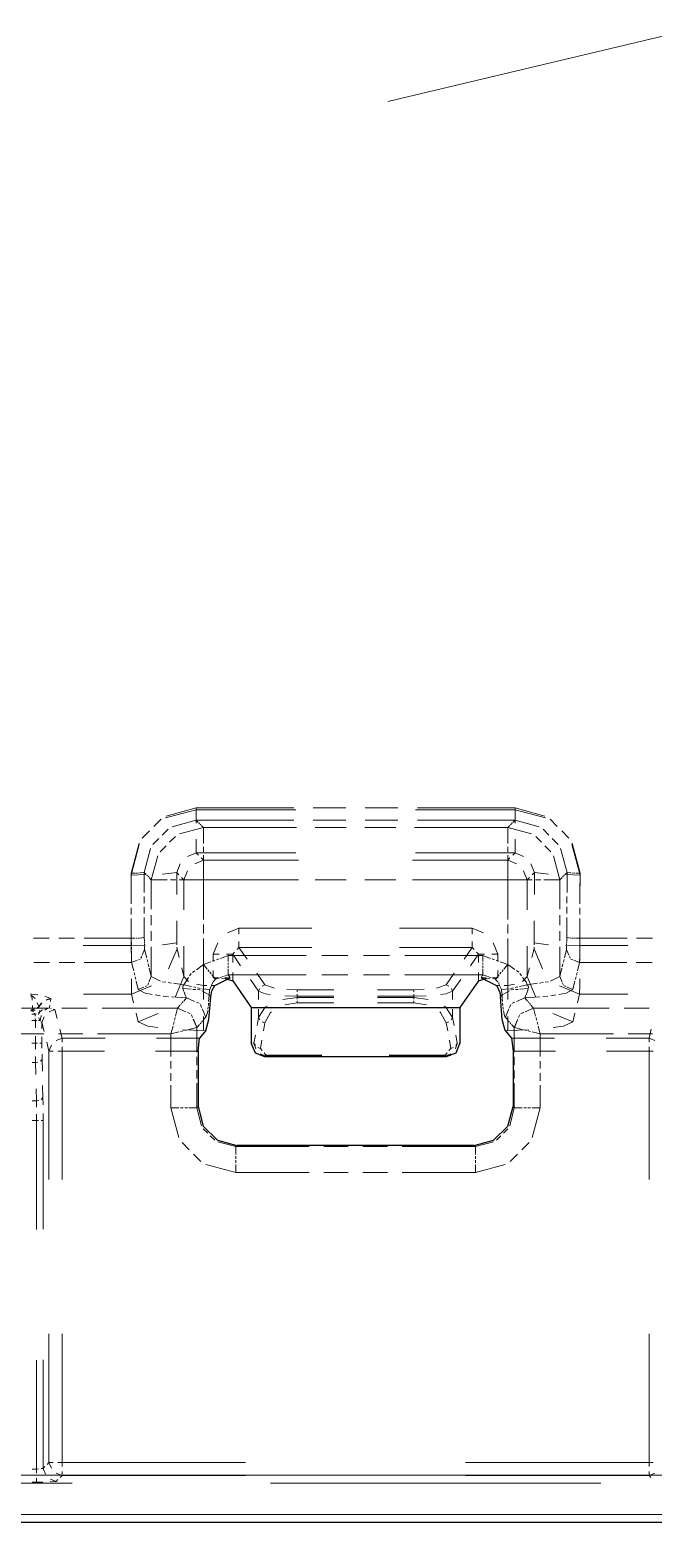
# Model space of a CAD drawing. Header units: millimetres. Extents: x 0 to 1989, y -338 to 950.
# Drawn here: x 685.8 to 733.7, y 122.1 to 236.6 of the extents above; entities that cross this region are included whole.
import ezdxf

# ---------------------------------------------------------------- set-up
doc = ezdxf.new("R2010")
doc.units = ezdxf.units.MM
doc.layers.add('DETAIL', color=8, linetype='Continuous')
doc.layers.add('FINE', color=9, linetype='Continuous')

msp = doc.modelspace()

# ---------------------------------------------------------------- linework, layer by layer
at = {"layer": 'DETAIL', "lineweight": 25}
for p, q in [((700, 163.29), (701.18, 163.87)), ((700.79, 163.82), (701.38, 163.64)), ((720.24, 163.64), (720.83, 163.82)), ((720.44, 163.87), (721.62, 163.29)), ((720.24, 163.64), (718.81, 161.58)), ((702.81, 161.58), (702.81, 158.83)), ((718.81, 161.58), (718.81, 158.83)), ((698.72, 158.25), (698.83, 159.24)), ((699.33, 159.82), (698.83, 159.24)), ((722.29, 159.82), (722.79, 159.24)), ((722.79, 159.24), (722.9, 158.25)), ((722.9, 158.25), (722.9, 153.98)), ((719.92, 151), (701.7, 151)), ((67.81, 122.08), (1203.81, 122.08))]:
    msp.add_line(p, q, dxfattribs=at)
for points in [[(699.33, 159.82), (699.56, 160.67), (699.69, 162.4), (699.78, 162.87), (700, 163.29)], [(701.38, 163.64), (702.81, 161.58), (718.81, 161.58)], [(721.62, 163.29), (721.67, 163.21), (721.88, 162.75), (721.93, 162.4)], [(722.29, 159.82), (722.06, 160.67), (721.93, 162.4)], [(698.72, 158.25), (698.72, 153.98), (699.12, 152.49), (700.21, 151.4), (701.7, 151)], [(702.81, 158.83), (703.1, 158.12), (703.82, 157.83)], [(703.82, 157.83), (717.8, 157.83), (718.52, 158.12), (718.81, 158.83)], [(719.92, 151), (721.41, 151.4), (722.5, 152.49), (722.9, 153.98)]]:
    msp.add_lwpolyline(points, dxfattribs=at)
at = {"layer": 'FINE', "lineweight": 9}
for p, q in [((749.77, 239.83), (713.29, 231.14)), ((698.57, 176.77), (696.23, 176.14)), ((696.27, 176.29), (698.57, 176.91)), ((698.57, 176.91), (698.57, 176.62)), ((698.57, 176.91), (706.06, 176.91)), ((698.57, 175.73), (698.57, 176.77)), ((706.22, 176.77), (698.57, 176.77)), ((698.57, 176.56), (698.57, 176.46)), ((707.56, 176.91), (710.06, 176.91)), ((711.56, 176.91), (714.06, 176.91)), ((723.05, 176.77), (715.4, 176.77)), ((715.56, 176.91), (723.05, 176.91)), ((723.05, 176.91), (723.05, 176.62)), ((723.05, 176.91), (725.35, 176.29)), ((723.05, 175.73), (723.05, 176.77)), ((725.39, 176.14), (723.05, 176.77)), ((723.05, 176.56), (723.05, 176.46)), ((695.33, 175.49), (695.88, 176.05)), ((696.42, 175.28), (695.97, 174.83)), ((698.57, 175.96), (696.73, 175.47)), ((699.13, 175.4), (697.3, 174.91)), ((698.57, 176.41), (698.57, 176.31)), ((706.06, 175.96), (698.57, 175.96)), ((698.57, 175.96), (698.74, 175.79)), ((698.78, 175.76), (698.83, 175.7)), ((698.87, 175.67), (698.93, 175.61)), ((698.96, 175.57), (699.13, 175.4)), ((699.13, 175.4), (706.28, 175.4)), ((710.06, 175.96), (707.56, 175.96)), ((707.71, 175.4), (710.1, 175.4)), ((711.53, 175.4), (713.91, 175.4)), ((714.06, 175.96), (711.56, 175.96)), ((715.34, 175.4), (722.49, 175.4)), ((723.05, 175.96), (715.56, 175.96)), ((722.49, 175.4), (722.66, 175.57)), ((724.32, 174.91), (722.49, 175.4)), ((722.7, 175.61), (722.75, 175.67)), ((722.79, 175.7), (722.84, 175.76)), ((722.88, 175.79), (723.05, 175.96)), ((723.05, 176.41), (723.05, 176.31)), ((724.89, 175.47), (723.05, 175.96)), ((725.65, 174.83), (725.2, 175.28)), ((725.74, 176.05), (726.29, 175.49)), ((693.58, 171.9), (694.19, 174.2)), ((694.43, 174.59), (694.99, 175.15)), ((695.71, 174.56), (695.26, 174.11)), ((696.99, 174.72), (696.54, 174.27)), ((725.08, 174.27), (724.64, 174.72)), ((726.36, 174.11), (725.91, 174.56)), ((726.63, 175.15), (727.19, 174.59)), ((727.43, 174.2), (728.04, 171.9)), ((694.2, 174.1), (693.58, 171.76)), ((695.07, 173.8), (694.58, 171.96)), ((695.63, 173.24), (695.13, 171.4)), ((696.27, 174), (695.82, 173.55)), ((697.91, 173.19), (698.57, 173.47)), ((698.57, 173.47), (698.75, 173.29)), ((698.57, 173.47), (706.22, 173.47)), ((698.96, 173.08), (699.13, 172.9)), ((699.13, 173.93), (699.13, 173.53)), ((699.13, 173.28), (699.13, 172.87)), ((715.4, 173.47), (723.05, 173.47)), ((722.49, 173.53), (722.49, 173.93)), ((722.49, 172.87), (722.49, 173.28)), ((722.88, 173.29), (723.05, 173.47)), ((723.05, 173.47), (723.71, 173.19)), ((725.8, 173.55), (725.35, 174)), ((726.49, 171.4), (725.99, 173.24)), ((727.04, 171.96), (726.55, 173.8)), ((728.04, 171.76), (727.42, 174.1)), ((693.89, 171.91), (693.58, 171.9)), ((693.59, 170.37), (693.58, 171.9)), ((694.05, 171.91), (693.95, 171.91)), ((694.22, 171.92), (694.11, 171.91)), ((694.58, 171.96), (694.28, 171.92)), ((694.75, 171.79), (694.58, 171.96)), ((694.58, 171.96), (694.59, 170.43)), ((697.08, 170.27), (697.08, 171.96)), ((697.91, 172.07), (697.63, 171.4)), ((699.13, 172.9), (698.47, 172.63)), ((699.13, 172.9), (706.43, 172.9)), ((699.13, 172.63), (699.13, 171.4)), ((699.13, 171.87), (699.13, 171.4)), ((723.15, 172.63), (722.49, 172.9)), ((722.49, 171.4), (722.49, 172.63)), ((722.49, 171.4), (722.49, 171.87)), ((723.99, 171.4), (723.71, 172.07)), ((724.27, 172.62), (724.54, 171.96)), ((724.54, 171.96), (724.37, 171.78)), ((724.54, 171.96), (724.54, 170.27)), ((727.34, 171.92), (727.04, 171.96)), ((727.51, 171.91), (727.4, 171.92)), ((727.67, 171.91), (727.57, 171.91)), ((728.04, 171.9), (727.73, 171.91)), ((728.04, 171.9), (728.03, 170.37)), ((694.68, 171.79), (693.58, 171.76)), ((693.58, 171.76), (693.59, 170.07)), ((694.84, 171.7), (694.79, 171.75)), ((694.93, 171.61), (694.88, 171.66)), ((695.13, 171.4), (694.97, 171.57)), ((695.13, 169.13), (695.13, 171.4)), ((696.6, 171.4), (697.01, 171.4)), ((697.26, 171.4), (697.66, 171.4)), ((697.63, 171.4), (697.46, 171.58)), ((697.63, 169.08), (697.63, 171.4)), ((697.91, 171.4), (699.13, 171.4)), ((698.66, 171.4), (699.13, 171.4)), ((706.28, 171.4), (699.13, 171.4)), ((699.13, 171.4), (699.13, 169.41)), ((699.13, 171.4), (699.13, 168.87)), ((706.43, 171.4), (699.13, 171.4)), ((710.1, 171.4), (707.71, 171.4)), ((713.91, 171.4), (711.53, 171.4)), ((722.49, 171.4), (715.19, 171.4)), ((722.49, 171.4), (723.71, 171.4)), ((722.49, 171.4), (722.96, 171.4)), ((722.49, 168.87), (722.49, 171.4)), ((723.96, 171.4), (724.37, 171.4)), ((724.16, 171.58), (723.99, 171.4)), ((723.99, 171.4), (723.99, 169.08)), ((724.61, 171.4), (725.02, 171.4)), ((726.66, 171.57), (726.49, 171.4)), ((726.49, 171.4), (726.49, 169.13)), ((726.75, 171.66), (726.69, 171.61)), ((726.84, 171.75), (726.78, 171.7)), ((726.94, 171.79), (728.04, 171.76)), ((728.03, 170.07), (728.04, 171.76)), ((693.59, 169.56), (693.59, 170.07)), ((694.59, 170.12), (694.59, 169.61)), ((727.03, 169.61), (727.03, 170.12)), ((728.03, 170.07), (728.03, 169.56)), ((693.59, 168.74), (693.59, 169.25)), ((694.59, 169.31), (694.59, 168.8)), ((694.59, 168.49), (694.59, 166.96)), ((695.13, 167.91), (695.13, 168.67)), ((699.13, 169.01), (699.13, 168.35)), ((722.49, 168.35), (722.49, 169.01)), ((726.49, 168.67), (726.49, 167.91)), ((727.03, 168.8), (727.03, 169.31)), ((727.03, 166.96), (727.03, 168.49)), ((728.03, 169.25), (728.03, 168.74)), ((693.59, 168.04), (693.59, 166.35)), ((695.13, 166.7), (695.13, 167.46)), ((697.09, 166.55), (697.09, 168.24)), ((699.13, 167.95), (699.13, 167.28)), ((701.86, 167.67), (700.98, 167.31)), ((701.86, 167.67), (701.86, 167.21)), ((707.45, 167.67), (701.86, 167.67)), ((719.76, 167.67), (714.17, 167.67)), ((719.76, 167.67), (719.76, 167.21)), ((720.64, 167.31), (719.76, 167.67)), ((722.49, 167.28), (722.49, 167.95)), ((724.53, 168.24), (724.53, 166.55)), ((726.49, 167.46), (726.49, 166.7)), ((728.03, 166.35), (728.03, 168.04)), ((686.1, 166.91), (687.3, 166.91)), ((688.03, 166.91), (689.24, 166.91)), ((693.59, 166.35), (689.9, 166.35)), ((693.9, 166.91), (693.59, 166.91)), ((693.6, 166.33), (693.59, 166.91)), ((694.69, 166.38), (693.59, 166.35)), ((693.59, 166.35), (693.6, 165.19)), ((693.6, 166.03), (693.6, 166.22)), ((694.06, 166.92), (693.96, 166.91)), ((694.23, 166.92), (694.12, 166.92)), ((694.59, 166.96), (694.29, 166.92)), ((694.59, 166.96), (694.6, 166.68)), ((694.6, 166.62), (694.61, 166.52)), ((694.61, 166.47), (694.61, 166.37)), ((694.61, 166.31), (694.62, 166.03)), ((695.13, 163.97), (695.13, 166.24)), ((697.1, 166.41), (697.09, 166.55)), ((697.63, 163.97), (697.63, 166.29)), ((699.13, 166.88), (699.13, 164.89)), ((700.25, 166.56), (699.89, 165.68)), ((701.71, 166.03), (701.86, 166.19)), ((701.86, 166.66), (701.86, 166.19)), ((701.86, 166.19), (707.45, 166.19)), ((702.48, 165.3), (701.86, 166.19)), ((719.76, 166.66), (719.76, 166.19)), ((719.76, 166.19), (719.91, 166.03)), ((721.73, 165.68), (721.38, 166.56)), ((722.49, 164.89), (722.49, 166.88)), ((723.99, 166.29), (723.99, 163.97)), ((724.52, 166.23), (724.51, 166.09)), ((724.53, 166.55), (724.52, 166.41)), ((726.49, 166.24), (726.49, 163.97)), ((726.93, 166.38), (728.03, 166.35)), ((727, 166.03), (727.01, 166.31)), ((727.01, 166.52), (727.02, 166.62)), ((727.01, 166.37), (727.01, 166.47)), ((727.02, 166.68), (727.03, 166.96)), ((727.33, 166.92), (727.03, 166.96)), ((727.5, 166.92), (727.39, 166.92)), ((727.66, 166.91), (727.56, 166.92)), ((728.03, 166.91), (727.72, 166.91)), ((728.03, 166.91), (728.02, 166.33)), ((728.02, 166.22), (728.02, 166.03)), ((728.03, 165.19), (728.03, 166.35)), ((731.72, 166.35), (728.03, 166.35)), ((732.38, 166.91), (733.59, 166.91)), ((687.32, 165.04), (686.11, 165.04)), ((689.26, 165.04), (688.05, 165.04)), ((693.6, 165.72), (693.6, 165.91)), ((693.62, 165.04), (693.6, 165.61)), ((694.05, 165.22), (693.62, 165.04)), ((694.28, 165.31), (694.14, 165.25)), ((694.41, 165.51), (694.34, 165.37)), ((694.62, 166.03), (694.44, 165.6)), ((694.62, 166.03), (694.78, 165.4)), ((694.81, 165.27), (694.86, 165.06)), ((696.46, 164.55), (697.11, 166.09)), ((699.13, 165.83), (699.13, 163.29)), ((699.13, 164.89), (699.71, 165.1)), ((699.83, 165.14), (700.02, 165.21)), ((699.89, 165.68), (700.35, 165.68)), ((699.89, 165.68), (699.89, 165.12)), ((700.14, 165.25), (700.33, 165.32)), ((700.45, 165.36), (701.03, 165.57)), ((700.91, 165.68), (701.38, 165.68)), ((701.03, 165.57), (701.03, 165.12)), ((701.03, 165.57), (707.02, 165.57)), ((701.03, 165.03), (701.03, 164.88)), ((701.38, 165.68), (701.53, 165.84)), ((708.21, 165.57), (710.21, 165.57)), ((711.41, 165.57), (713.41, 165.57)), ((714.6, 165.57), (720.59, 165.57)), ((720.09, 165.84), (720.24, 165.68)), ((720.71, 165.68), (720.24, 165.68)), ((720.59, 165.57), (720.59, 165.12)), ((720.59, 165.57), (721.17, 165.36)), ((720.59, 165.03), (720.59, 164.88)), ((721.73, 165.68), (721.27, 165.68)), ((721.29, 165.32), (721.48, 165.25)), ((721.6, 165.21), (721.79, 165.14)), ((721.73, 165.12), (721.73, 165.68)), ((721.91, 165.1), (722.49, 164.89)), ((722.49, 163.29), (722.49, 165.83)), ((724.51, 166.09), (724.35, 165.42)), ((725.16, 164.55), (724.51, 166.09)), ((726.76, 165.06), (726.81, 165.27)), ((726.84, 165.4), (727, 166.03)), ((727.18, 165.6), (727, 166.03)), ((727.28, 165.37), (727.22, 165.51)), ((727.48, 165.25), (727.34, 165.31)), ((728, 165.04), (727.57, 165.22)), ((728, 165.04), (727.84, 164.41)), ((728.02, 165.61), (728, 165.04)), ((731.63, 165.04), (728, 165.04)), ((728.02, 165.91), (728.02, 165.72)), ((733.57, 165.04), (732.36, 165.04)), ((693.86, 164.07), (693.81, 164.28)), ((693.95, 163.73), (693.89, 163.94)), ((694.89, 164.93), (694.95, 164.72)), ((695.13, 163.97), (694.95, 163.54)), ((694.98, 164.6), (695.13, 163.97)), ((695.13, 163.97), (695.84, 163.6)), ((696.99, 162.43), (697.63, 163.97)), ((697.63, 163.97), (697.47, 164.63)), ((698, 163.58), (697.63, 163.97)), ((698.3, 164.28), (698.48, 164.41)), ((698.59, 164.49), (699.13, 164.89)), ((699.13, 164.89), (699.42, 164.54)), ((699.48, 164.47), (699.57, 164.36)), ((699.63, 164.29), (699.73, 164.18)), ((699.78, 164.11), (700.07, 163.76)), ((699.89, 164.44), (699.89, 163.87)), ((699.89, 163.87), (700.17, 163.86)), ((699.89, 163.87), (700.29, 163.87)), ((700.37, 163.86), (700.07, 163.76)), ((700.52, 163.92), (700.42, 163.89)), ((700.51, 163.84), (700.79, 163.82)), ((700.68, 163.97), (700.58, 163.94)), ((701.03, 164.1), (700.74, 163.99)), ((700.78, 163.87), (701.18, 163.87)), ((701.03, 164.79), (701.03, 164.64)), ((701.03, 164.55), (701.03, 164.1)), ((707.02, 164.1), (701.03, 164.1)), ((701.07, 164.03), (701.03, 164.1)), ((701.1, 163.99), (701.08, 164.01)), ((701.13, 163.96), (701.11, 163.98)), ((701.18, 163.87), (701.13, 163.94)), ((701.38, 163.64), (701.38, 164.28)), ((703.85, 163.33), (703.23, 164.23)), ((710.21, 164.1), (708.21, 164.1)), ((713.41, 164.1), (711.41, 164.1)), ((720.59, 164.1), (714.6, 164.1)), ((718.39, 164.23), (717.77, 163.33)), ((720.24, 164.28), (720.24, 163.64)), ((720.49, 163.94), (720.44, 163.87)), ((720.44, 163.87), (720.84, 163.87)), ((720.51, 163.98), (720.5, 163.96)), ((720.54, 164.01), (720.52, 163.99)), ((720.59, 164.1), (720.55, 164.03)), ((720.59, 164.79), (720.59, 164.64)), ((720.59, 164.55), (720.59, 164.1)), ((720.89, 163.99), (720.59, 164.1)), ((720.83, 163.82), (721.11, 163.84)), ((721.04, 163.94), (720.94, 163.97)), ((721.2, 163.89), (721.1, 163.92)), ((721.55, 163.76), (721.26, 163.86)), ((721.33, 163.87), (721.73, 163.87)), ((721.45, 163.86), (721.73, 163.87)), ((721.84, 164.11), (721.55, 163.76)), ((721.73, 163.87), (721.73, 164.44)), ((721.99, 164.29), (721.89, 164.18)), ((722.14, 164.47), (722.05, 164.36)), ((722.49, 164.89), (722.2, 164.54)), ((722.49, 164.89), (723.04, 164.5)), ((723.15, 164.42), (723.33, 164.29)), ((723.41, 164.19), (723.55, 164.01)), ((723.99, 163.97), (723.62, 163.58)), ((724.15, 164.63), (723.99, 163.97)), ((724.63, 162.43), (723.99, 163.97)), ((725.78, 163.6), (726.49, 163.97)), ((726.49, 163.97), (726.64, 164.6)), ((726.67, 163.54), (726.49, 163.97)), ((726.67, 164.72), (726.73, 164.93)), ((727.73, 163.94), (727.67, 163.73)), ((727.81, 164.28), (727.76, 164.07)), ((693.61, 162.62), (695.15, 163.26)), ((694.13, 162.98), (693.98, 163.61)), ((694.57, 163.16), (694.13, 162.98)), ((694.79, 163.25), (694.65, 163.19)), ((694.92, 163.45), (694.86, 163.31)), ((696, 163.57), (696.26, 163.53)), ((696.42, 163.51), (696.68, 163.47)), ((697.54, 163.16), (697.55, 163.19)), ((697.55, 163.21), (697.57, 163.24)), ((697.55, 163.04), (698.2, 162.99)), ((697.63, 162.82), (697.55, 163.04)), ((697.63, 163.34), (698.23, 163.19)), ((698.33, 162.98), (698.54, 162.97)), ((698.36, 163.17), (698.56, 163.12)), ((699.13, 163.29), (698.6, 163.39)), ((698.68, 163.09), (698.88, 163.04)), ((699, 163.03), (699.62, 162.96)), ((699, 162.88), (699.57, 162.57)), ((699.13, 162.21), (699.13, 163.29)), ((699.4, 163.29), (699.13, 163.29)), ((699.6, 162.82), (699.59, 162.78)), ((700, 163.29), (699.73, 163.29)), ((699.77, 163.37), (699.74, 163.28)), ((699.85, 163.51), (699.8, 163.42)), ((700.07, 163.76), (699.88, 163.55)), ((702.74, 163.73), (703.36, 162.84)), ((703.45, 163.06), (703.36, 162.84)), ((703.36, 162.84), (703.36, 162.21)), ((703.85, 163.33), (703.64, 163.24)), ((704.6, 163.08), (703.85, 163.33)), ((706.33, 162.94), (705.54, 163)), ((709.13, 162.94), (706.33, 162.94)), ((706.33, 162.94), (706.33, 162.79)), ((715.29, 162.94), (712.49, 162.94)), ((716.08, 163), (715.29, 162.94)), ((715.29, 162.94), (715.29, 162.79)), ((717.77, 163.33), (717.02, 163.08)), ((717.77, 163.33), (717.98, 163.24)), ((718.17, 163.06), (718.26, 162.84)), ((718.26, 162.84), (718.88, 163.73)), ((718.26, 162.21), (718.26, 162.84)), ((721.89, 163.29), (721.62, 163.29)), ((721.87, 163.28), (721.84, 163.37)), ((722, 162.96), (721.89, 163.23)), ((722.62, 163.03), (722, 162.96)), ((722.02, 162.84), (722, 162.96)), ((722.03, 162.78), (722.02, 162.82)), ((722.04, 162.72), (722.03, 162.76)), ((722.62, 162.88), (722.05, 162.57)), ((722.49, 163.29), (722.22, 163.29)), ((723.02, 163.39), (722.49, 163.29)), ((722.49, 162.21), (722.49, 163.29)), ((722.94, 163.09), (722.74, 163.04)), ((723.26, 163.17), (723.06, 163.12)), ((723.29, 162.98), (723.08, 162.97)), ((723.99, 163.34), (723.39, 163.19)), ((724.07, 163.04), (723.42, 162.99)), ((723.97, 162.77), (723.95, 162.7)), ((723.99, 163.34), (724.78, 163.45)), ((724.05, 163.24), (724.07, 163.21)), ((724.94, 163.47), (725.2, 163.51)), ((725.36, 163.53), (725.62, 163.57)), ((728.01, 162.62), (726.47, 163.26)), ((726.76, 163.31), (726.7, 163.45)), ((726.97, 163.19), (726.83, 163.25)), ((727.49, 162.98), (727.06, 163.16)), ((727.64, 163.61), (727.49, 162.98)), ((685.18, 161.54), (687.11, 161.54)), ((685.97, 162.61), (685.87, 162.61)), ((685.87, 162.49), (685.97, 162.49)), ((685.97, 162.61), (685.97, 162.58)), ((686.43, 162.57), (685.97, 162.61)), ((685.97, 162.53), (685.97, 162.49)), ((685.97, 162.49), (686.22, 162.29)), ((685.97, 162.49), (685.99, 162.15)), ((686.02, 161.74), (686.04, 161.4)), ((686.37, 161.95), (686.49, 161.66)), ((686.49, 161.66), (686.37, 161.54)), ((686.71, 161.94), (686.49, 161.66)), ((686.49, 161.66), (686.49, 161.66)), ((686.73, 161.92), (686.5, 161.65)), ((686.5, 161.65), (686.5, 161.65)), ((687.39, 162.29), (686.96, 162.46)), ((687.39, 162.29), (687.05, 162.18)), ((687.42, 162.26), (687.07, 162.15)), ((687.32, 161.57), (687.35, 161.78)), ((687.45, 161.52), (687.32, 161.57)), ((687.4, 162.28), (687.39, 162.29)), ((687.39, 162.04), (687.42, 162.26)), ((687.42, 162.26), (687.42, 162.27)), ((688.27, 161.54), (690.2, 161.54)), ((689.92, 162.62), (693.61, 162.62)), ((691.35, 161.54), (697.14, 161.54)), ((693.61, 162.62), (693.77, 161.96)), ((695.82, 162.48), (695.44, 162.55)), ((696.44, 162.42), (696.05, 162.45)), ((697.83, 162.32), (696.67, 162.41)), ((697.14, 161.54), (696.99, 160.93)), ((697.14, 161.54), (697.35, 161.78)), ((697.14, 161.54), (697.78, 161.27)), ((697.14, 161.54), (697.78, 161.27)), ((697.39, 161.83), (697.46, 161.91)), ((697.5, 161.96), (697.57, 162.04)), ((697.62, 162.08), (697.83, 162.32)), ((697.72, 162.58), (697.69, 162.66)), ((697.83, 162.32), (698.46, 162.05)), ((698.59, 162), (698.81, 161.91)), ((698.9, 161.82), (698.99, 161.6)), ((699.5, 161.64), (699.47, 161.46)), ((699.57, 162.57), (699.61, 162.52)), ((699.61, 162.51), (699.63, 162.49)), ((699.63, 162.48), (699.65, 162.47)), ((699.65, 162.46), (699.69, 162.4)), ((706.33, 162.37), (705.24, 162.21)), ((705.37, 161.79), (706.33, 161.96)), ((705.39, 162.49), (706.33, 162.45)), ((706.33, 162.61), (706.33, 162.45)), ((706.33, 162.43), (706.33, 162.45)), ((706.33, 162.45), (709.13, 162.45)), ((706.33, 162.37), (706.33, 162.4)), ((709.13, 162.37), (706.33, 162.37)), ((706.33, 162.37), (706.33, 162.24)), ((706.33, 162.09), (706.33, 161.96)), ((706.33, 161.96), (709.13, 161.96)), ((712.49, 161.96), (715.29, 161.96)), ((715.29, 162.61), (715.29, 162.45)), ((715.29, 162.45), (716.23, 162.49)), ((716.39, 162.21), (715.29, 162.37)), ((715.29, 162.37), (715.29, 162.24)), ((715.29, 162.09), (715.29, 161.96)), ((715.29, 161.96), (716.25, 161.79)), ((721.93, 162.4), (721.97, 162.46)), ((721.98, 162.47), (721.99, 162.48)), ((722, 162.49), (722.01, 162.51)), ((722.01, 162.52), (722.05, 162.57)), ((722.11, 161.75), (722.1, 161.93)), ((722.72, 161.82), (722.63, 161.6)), ((723.03, 162), (722.82, 161.91)), ((723.79, 162.32), (723.16, 162.05)), ((724.95, 162.41), (723.79, 162.32)), ((723.79, 162.32), (724, 162.08)), ((724.48, 161.54), (723.84, 161.27)), ((723.84, 161.27), (724.48, 161.54)), ((724.05, 162.04), (724.12, 161.96)), ((724.16, 161.91), (724.23, 161.83)), ((724.27, 161.78), (724.48, 161.54)), ((724.63, 160.93), (724.48, 161.54)), ((724.48, 161.54), (730.27, 161.54)), ((725.57, 162.45), (725.18, 162.42)), ((726.18, 162.55), (725.8, 162.48)), ((727.85, 161.96), (728.01, 162.62)), ((728.01, 162.62), (731.71, 162.62)), ((731.42, 161.54), (733.35, 161.54)), ((686.04, 161.4), (685.89, 161.4)), ((685.89, 161.34), (686.04, 161.34)), ((686.21, 161.08), (685.96, 161.08)), ((686.2, 161.45), (686.04, 161.4)), ((686.04, 161.38), (686.04, 161.4)), ((686.04, 161.34), (686.21, 161.39)), ((686.04, 161.34), (686.04, 161.36)), ((686.04, 161.34), (686.09, 161.26)), ((686.21, 161.08), (686.22, 160.92)), ((686.23, 160.74), (686.24, 160.58)), ((686.24, 160.58), (686.35, 160.58)), ((686.47, 161.17), (686.58, 161.25)), ((686.48, 160.58), (686.59, 160.58)), ((686.55, 161.37), (686.58, 161.25)), ((686.59, 160.58), (686.64, 160.54)), ((686.69, 160.48), (686.74, 160.44)), ((686.92, 160.88), (686.74, 160.44)), ((686.74, 159.94), (686.74, 160.44)), ((686.74, 160.44), (686.91, 159.76)), ((687.74, 161.43), (687.3, 161.25)), ((687.74, 161.43), (687.61, 161.47)), ((687.91, 160.75), (687.74, 161.43)), ((693.97, 161.16), (694.13, 160.5)), ((694.13, 160.5), (695.67, 161.14)), ((696.88, 160.49), (696.83, 160.28)), ((696.96, 160.81), (696.91, 160.61)), ((697.9, 161.21), (698.12, 161.12)), ((697.91, 161.21), (698.12, 161.12)), ((698.21, 161.03), (698.3, 160.82)), ((698.21, 161.03), (698.3, 160.82)), ((698.36, 160.69), (698.63, 160.05)), ((698.95, 160.42), (698.88, 160.34)), ((699.06, 160.55), (698.99, 160.47)), ((699.04, 161.48), (699.31, 160.84)), ((699.31, 160.84), (699.1, 160.6)), ((699.13, 159.82), (699.13, 160.91)), ((703.36, 160.83), (703.25, 160.21)), ((703.36, 161.46), (703.36, 160.83)), ((703.36, 160.83), (703.46, 160.64)), ((703.65, 160.5), (703.85, 160.42)), ((703.74, 159.81), (703.85, 160.42)), ((717.77, 160.42), (717.97, 160.5)), ((717.77, 160.42), (717.88, 159.81)), ((718.16, 160.64), (718.26, 160.83)), ((722.58, 161.48), (722.31, 160.84)), ((722.52, 160.6), (722.31, 160.84)), ((722.49, 159.82), (722.49, 160.91)), ((722.63, 160.47), (722.56, 160.55)), ((722.74, 160.34), (722.67, 160.42)), ((722.99, 160.05), (723.26, 160.69)), ((723.41, 161.03), (723.32, 160.82)), ((723.32, 160.82), (723.41, 161.03)), ((723.72, 161.21), (723.5, 161.12)), ((723.5, 161.12), (723.71, 161.21)), ((724.71, 160.61), (724.66, 160.81)), ((724.79, 160.28), (724.74, 160.49)), ((727.49, 160.5), (725.95, 161.14)), ((727.49, 160.5), (727.65, 161.16)), ((686.88, 159.56), (685, 159.56)), ((686.74, 158.86), (686.74, 159.35)), ((688.28, 159.24), (687.84, 159.06)), ((689.88, 159.56), (688.01, 159.56)), ((688.28, 159.24), (688.11, 159.93)), ((688.28, 158.93), (688.28, 159.24)), ((691.58, 159.24), (688.28, 159.24)), ((698.83, 159.24), (695.53, 159.24)), ((696.8, 160.16), (696.64, 159.56)), ((697.25, 159.71), (696.64, 159.56)), ((697.57, 159.79), (697.37, 159.74)), ((697.9, 159.87), (697.7, 159.82)), ((698.63, 160.05), (698.62, 160.05)), ((698.84, 160.29), (698.63, 160.05)), ((698.63, 160.05), (698.63, 160.05)), ((698.63, 160.05), (698.63, 158.17)), ((699.27, 159.82), (699.33, 159.82)), ((703.12, 159.47), (703.01, 158.86)), ((722.29, 159.82), (722.35, 159.82)), ((722.43, 159.82), (722.49, 159.82)), ((722.49, 159.82), (724.08, 159.88)), ((726.09, 159.24), (722.79, 159.24)), ((722.99, 160.05), (722.99, 160.05)), ((723.6, 159.9), (723, 160.05)), ((723.93, 159.82), (723.72, 159.87)), ((724.25, 159.74), (724.05, 159.79)), ((724.98, 159.56), (724.37, 159.71)), ((724.98, 159.56), (724.83, 160.16)), ((733.61, 159.56), (731.74, 159.56)), ((733.78, 159.06), (733.34, 159.24)), ((733.34, 159.24), (733.34, 158.93)), ((686.24, 158.86), (686.24, 158.39)), ((686.24, 158.86), (686.4, 158.86)), ((686.74, 158.46), (686.74, 158.86)), ((687.11, 158.94), (687.28, 158.25)), ((687.47, 158.69), (687.28, 158.25)), ((687.28, 158.25), (687.28, 148.38)), ((688.28, 158.25), (687.97, 158.25)), ((688.28, 158.25), (688.28, 158.56)), ((688.28, 158.25), (691.54, 158.25)), ((688.28, 148.38), (688.28, 158.25)), ((695.46, 158.25), (698.72, 158.25)), ((702.87, 158.84), (702.81, 158.83)), ((703.01, 158.86), (702.95, 158.85)), ((703.01, 158.86), (703.15, 158.41)), ((703.01, 158.86), (703.12, 158.67)), ((703.31, 158.53), (703.51, 158.45)), ((703.51, 158.45), (703.61, 159.07)), ((703.51, 158.45), (703.64, 158.29)), ((703.79, 158.1), (703.92, 157.94)), ((717.7, 157.94), (717.83, 158.1)), ((717.98, 158.29), (718.11, 158.45)), ((718.01, 159.07), (718.11, 158.45)), ((718.11, 158.45), (718.31, 158.53)), ((718.61, 158.86), (718.47, 158.41)), ((718.51, 158.67), (718.61, 158.86)), ((718.81, 158.83), (718.75, 158.84)), ((722.9, 158.25), (726.16, 158.25)), ((733.34, 158.56), (733.34, 158.25)), ((733.65, 158.25), (733.34, 158.25)), ((686.25, 157.82), (686.25, 157.36)), ((686.43, 157.39), (686.25, 157.36)), ((686.75, 157.61), (686.63, 157.47)), ((686.75, 157.61), (686.75, 158)), ((686.77, 156.69), (686.75, 157.61)), ((696.64, 156.9), (696.64, 157.48)), ((698.63, 157.79), (698.63, 157.16)), ((703.49, 158.03), (703.92, 157.85)), ((703.82, 157.83), (703.85, 157.84)), ((703.89, 157.84), (703.92, 157.85)), ((708.23, 157.94), (703.92, 157.94)), ((703.92, 157.94), (703.92, 157.91)), ((703.92, 157.85), (708.23, 157.85)), ((717.7, 157.94), (713.39, 157.94)), ((718.13, 158.03), (717.7, 157.85)), ((717.7, 157.94), (717.7, 157.91)), ((717.77, 157.84), (717.8, 157.83)), ((722.99, 157.16), (722.99, 157.79)), ((724.98, 157.48), (724.98, 156.9)), ((696.64, 155.97), (696.64, 156.55)), ((698.63, 156.78), (698.63, 156.15)), ((722.99, 156.15), (722.99, 156.78)), ((724.98, 156.55), (724.98, 155.97)), ((686.81, 154.67), (686.69, 154.53)), ((686.81, 154.67), (686.79, 155.59)), ((686.82, 154.12), (686.81, 154.67)), ((696.64, 153.89), (696.64, 155.62)), ((698.63, 155.78), (698.63, 153.89)), ((722.99, 153.89), (722.99, 155.78)), ((724.98, 155.62), (724.98, 153.89)), ((686.49, 154.46), (686.31, 154.42)), ((686.31, 154.42), (686.32, 153.95)), ((697.25, 153.89), (696.64, 153.89)), ((697.25, 151.61), (696.64, 153.89)), ((697.58, 153.89), (697.37, 153.89)), ((697.9, 153.89), (697.7, 153.89)), ((698.63, 153.89), (698.02, 153.89)), ((698.66, 153.92), (698.63, 153.89)), ((698.63, 153.89), (698.98, 152.51)), ((698.67, 153.93), (698.66, 153.92)), ((698.69, 153.95), (698.68, 153.94)), ((698.72, 153.98), (698.69, 153.95)), ((722.64, 152.51), (722.99, 153.89)), ((722.93, 153.95), (722.9, 153.98)), ((722.94, 153.94), (722.93, 153.95)), ((722.96, 153.92), (722.95, 153.93)), ((722.99, 153.89), (722.96, 153.92)), ((723.6, 153.89), (722.99, 153.89)), ((723.92, 153.89), (723.72, 153.89)), ((724.25, 153.89), (724.04, 153.89)), ((724.98, 153.89), (724.37, 153.89)), ((724.98, 153.89), (724.37, 151.61)), ((686, 152.92), (686.33, 152.92)), ((686.32, 153.39), (686.33, 152.92)), ((686.33, 152.92), (686.33, 144.55)), ((686.48, 152.92), (686.33, 152.92)), ((686.83, 152.92), (686.82, 153.46)), ((686.83, 144.57), (686.83, 152.92)), ((698.05, 150.66), (697.49, 151.22)), ((699.12, 152.28), (699.46, 151.94)), ((699.66, 151.74), (700, 151.41)), ((700.23, 151.27), (701.61, 150.91)), ((720.01, 150.91), (721.39, 151.27)), ((721.63, 151.41), (721.96, 151.74)), ((722.16, 151.94), (722.5, 152.28)), ((724.13, 151.22), (723.57, 150.66)), ((698.94, 149.77), (698.38, 150.33)), ((701.61, 150.91), (701.63, 150.94)), ((701.61, 150.3), (701.61, 150.91)), ((701.61, 150.91), (707.24, 150.91)), ((701.61, 149.98), (701.61, 150.18)), ((701.64, 150.95), (701.65, 150.95)), ((701.66, 150.96), (701.66, 150.97)), ((701.67, 150.98), (701.7, 151)), ((708.37, 150.91), (710.25, 150.91)), ((711.37, 150.91), (713.25, 150.91)), ((714.38, 150.91), (720.01, 150.91)), ((719.92, 151), (719.95, 150.98)), ((719.96, 150.97), (719.97, 150.96)), ((719.97, 150.95), (719.98, 150.95)), ((719.99, 150.94), (720.01, 150.91)), ((720.01, 150.3), (720.01, 150.91)), ((720.01, 149.98), (720.01, 150.18)), ((723.24, 150.33), (722.68, 149.77)), ((701.61, 148.93), (699.33, 149.53)), ((701.61, 149.66), (701.61, 149.86)), ((701.61, 148.93), (701.61, 149.53)), ((707.24, 148.93), (701.61, 148.93)), ((710.25, 148.93), (708.37, 148.93)), ((713.25, 148.93), (711.37, 148.93)), ((720.01, 148.93), (714.38, 148.93)), ((720.01, 149.66), (720.01, 149.86)), ((720.01, 148.93), (720.01, 149.53)), ((722.3, 149.53), (720.01, 148.93)), ((687.28, 136.53), (687.28, 126.66)), ((733.34, 136.53), (733.34, 126.66)), ((686.33, 134.52), (686.33, 126.15)), ((686.83, 126.2), (686.83, 134.55)), ((686.33, 126.15), (686, 126.15)), ((686.48, 126.17), (686.33, 126.15)), ((686.33, 126.15), (686.33, 125.84)), ((686.83, 126.2), (686.67, 126.19)), ((686.97, 126.35), (686.83, 126.2)), ((686.83, 126.2), (687.01, 125.76)), ((687.28, 126.66), (687.14, 126.52)), ((687.47, 126.22), (687.28, 126.66)), ((688.28, 126.66), (687.97, 126.66)), ((688.28, 126.35), (688.28, 126.66)), ((733.34, 126.66), (719.26, 126.66)), ((733.65, 126.66), (733.34, 126.66)), ((733.34, 126.66), (733.34, 126.35)), ((663.7, 125.08), (689.06, 125.08)), ((679.86, 125.68), (818.96, 125.68)), ((686, 125.15), (686.33, 125.15)), ((686.33, 125.15), (686.8, 125.16)), ((687.39, 125.39), (687.83, 125.2)), ((688.28, 125.66), (687.84, 125.84)), ((704.27, 125.08), (729.63, 125.08)), ((719.26, 125.66), (733.34, 125.66)), ((733.78, 125.84), (733.34, 125.66)), ((733.34, 125.66), (733.48, 125.52)), ((818.96, 122.68), (679.86, 122.68))]:
    msp.add_line(p, q, dxfattribs=at)
for points in [[(698.57, 176.25), (698.57, 176.25), (698.57, 175.96)], [(699.13, 175.4), (699.13, 174.82), (699.13, 174.18)], [(722.49, 174.18), (722.49, 174.82), (722.49, 175.4)], [(723.05, 176.25), (723.05, 176.25), (723.05, 175.96)], [(698.57, 173.47), (698.57, 174.46), (698.57, 174.5)], [(723.05, 173.47), (723.05, 174.46), (723.05, 174.5)], [(715.19, 172.9), (722.49, 172.9), (722.66, 173.08)], [(697.08, 171.96), (696.01, 171.82), (695.99, 171.82)], [(697.25, 171.78), (697.08, 171.96), (697.35, 172.62)], [(699.13, 172.9), (699.13, 172.45), (699.13, 172.44)], [(722.49, 172.44), (722.49, 172.45), (722.49, 172.9)], [(724.54, 171.96), (725.61, 171.82), (725.63, 171.82)], [(727.04, 170.43), (727.04, 171.96), (726.87, 171.79)], [(695.13, 171.4), (695.72, 171.4), (696.36, 171.4)], [(697.63, 171.4), (698.09, 171.4), (698.1, 171.4)], [(722.49, 169.41), (722.49, 171.4), (715.34, 171.4)], [(723.52, 171.4), (723.53, 171.4), (723.99, 171.4)], [(725.26, 171.4), (725.91, 171.4), (726.49, 171.4)], [(689.97, 166.91), (693.59, 166.91), (693.59, 168.43)], [(728.03, 168.43), (728.03, 166.91), (731.66, 166.91)], [(697.09, 166.55), (696.03, 166.41), (696, 166.41)], [(697.27, 165.42), (697.11, 166.09), (697.1, 166.23)], [(714.17, 166.19), (719.76, 166.19), (719.14, 165.3)], [(724.53, 166.55), (725.6, 166.41), (725.62, 166.41)], [(693.78, 164.41), (693.62, 165.04), (689.99, 165.04)], [(701.38, 165.05), (701.38, 165.68), (701.99, 164.79)], [(719.63, 164.79), (720.24, 165.68), (720.24, 165.05)], [(696.84, 163.45), (697.63, 163.34), (698, 163.9)], [(698.07, 164.01), (698.19, 164.19), (698.2, 164.2)], [(723.63, 163.9), (723.9, 163.55), (723.99, 163.34)], [(693.6, 163.79), (693.6, 163.27), (693.61, 162.62)], [(695.21, 162.59), (694.65, 162.69), (694.13, 162.98)], [(697.55, 163.04), (697.54, 163.13), (697.54, 163.14)], [(697.57, 163.26), (697.58, 163.27), (697.63, 163.34)], [(697.67, 162.7), (697.67, 162.72), (697.65, 162.77)], [(698.67, 162.96), (698.86, 162.95), (698.88, 162.94)], [(699.58, 162.69), (699.57, 162.6), (699.57, 162.57)], [(699.59, 162.76), (699.59, 162.75), (699.58, 162.72)], [(699.72, 163.23), (699.62, 162.96), (699.61, 162.92), (699.6, 162.84)], [(703.36, 162.84), (703.87, 162.64), (704.26, 162.59)], [(717.36, 162.59), (717.75, 162.64), (718.26, 162.84)], [(721.73, 163.55), (721.61, 163.7), (721.55, 163.76)], [(721.82, 163.42), (721.81, 163.45), (721.77, 163.5)], [(722.05, 162.57), (722.05, 162.6), (722.04, 162.67), (722.04, 162.69)], [(722.95, 162.96), (722.76, 162.95), (722.74, 162.94)], [(723.99, 163.34), (723.99, 163.34), (724.05, 163.26), (724.05, 163.26)], [(724.07, 163.04), (724.02, 162.9), (723.99, 162.82)], [(724.07, 163.19), (724.08, 163.17), (724.08, 163.16)], [(724.08, 163.14), (724.08, 163.12), (724.07, 163.06), (724.07, 163.04)], [(727.49, 162.98), (726.97, 162.69), (726.41, 162.59)], [(728.01, 162.62), (728.02, 163.27), (728.02, 163.79)], [(686.38, 161.51), (686.5, 161.65), (686.52, 161.52)], [(687.32, 161.57), (687.05, 161.46), (686.96, 161.38)], [(687.32, 161.57), (687.11, 161.55), (687.06, 161.53)], [(697.83, 162.32), (697.8, 162.38), (697.76, 162.48), (697.74, 162.54)], [(699.53, 161.93), (699.52, 161.79), (699.51, 161.75)], [(699.57, 162.57), (699.57, 162.56), (699.53, 162.04)], [(704.02, 161.69), (703.87, 161.61), (703.36, 160.83)], [(712.49, 162.45), (715.29, 162.45), (715.29, 162.43)], [(715.29, 162.4), (715.29, 162.37), (712.49, 162.37)], [(718.26, 160.83), (717.75, 161.61), (717.6, 161.69)], [(722.09, 162.04), (722.07, 162.23), (722.05, 162.57)], [(722.14, 161.46), (722.13, 161.55), (722.12, 161.64)], [(723.88, 162.54), (723.86, 162.48), (723.8, 162.34), (723.79, 162.32)], [(723.93, 162.66), (723.92, 162.62), (723.9, 162.58)], [(685.97, 160.58), (686.24, 160.58), (686.24, 160.04)], [(686.15, 161.16), (686.21, 161.08), (686.33, 161.11)], [(686.58, 161.25), (686.5, 161.13), (686.48, 161.05)], [(686.5, 160.79), (686.5, 160.78), (686.59, 160.58)], [(686.78, 161.41), (686.73, 161.38), (686.58, 161.25)], [(686.69, 160.98), (686.67, 160.94), (686.59, 160.58)], [(694.13, 160.5), (694.86, 160.16), (695.64, 160.05)], [(698.35, 160.69), (698.62, 160.05), (698.02, 159.9)], [(699.46, 161.35), (699.44, 161.21), (699.38, 160.98), (699.31, 160.84)], [(703.85, 160.42), (704.28, 161.2), (704.35, 161.25)], [(717.27, 161.25), (717.34, 161.2), (717.77, 160.42)], [(718.37, 160.21), (718.26, 160.83), (718.26, 161.46)], [(722.31, 160.84), (722.28, 160.88), (722.18, 161.21), (722.16, 161.35)], [(723.27, 160.69), (723, 160.05), (722.99, 160.05)], [(725.98, 160.05), (726.76, 160.16), (727.49, 160.5)], [(686.24, 159.39), (686.24, 158.86), (685.97, 158.86)], [(696.64, 157.82), (696.64, 159.56), (691.01, 159.56)], [(697.54, 159.88), (699.13, 159.82), (699.19, 159.82)], [(718.67, 158.85), (718.61, 158.86), (718.5, 159.47)], [(722.99, 158.17), (722.99, 160.05), (722.78, 160.29)], [(730.61, 159.56), (724.98, 159.56), (724.98, 157.82)], [(733.51, 159.93), (733.34, 159.24), (730.04, 159.24)], [(686.58, 158.86), (686.59, 158.86), (686.74, 158.86)], [(687.6, 158.25), (687.59, 158.25), (687.28, 158.25)], [(730.08, 158.25), (733.34, 158.25), (733.34, 148.38)], [(685.98, 157.36), (686.25, 157.36), (686.27, 156.44)], [(703.92, 157.87), (703.92, 157.87), (703.92, 157.85)], [(713.39, 157.85), (717.7, 157.85), (717.73, 157.84)], [(717.7, 157.87), (717.7, 157.87), (717.7, 157.85)], [(686.29, 155.34), (686.31, 154.42), (686, 154.42)], [(686.83, 152.92), (686.67, 152.92), (686.67, 152.92)], [(702.36, 126.66), (688.28, 126.66), (688.28, 136.53)], [(687.6, 126.66), (687.59, 126.66), (687.28, 126.66)], [(686.33, 125.47), (686.33, 125.46), (686.33, 125.15)], [(687.36, 125.17), (687.37, 125.17), (687.83, 125.2), (687.97, 125.35)], [(688.14, 125.52), (688.28, 125.66), (702.36, 125.66)], [(688.28, 125.66), (688.28, 125.96), (688.28, 125.97)], [(733.34, 125.97), (733.34, 125.96), (733.34, 125.66)]]:
    msp.add_lwpolyline(points, dxfattribs=at)

doc.saveas('drawing.dxf')
